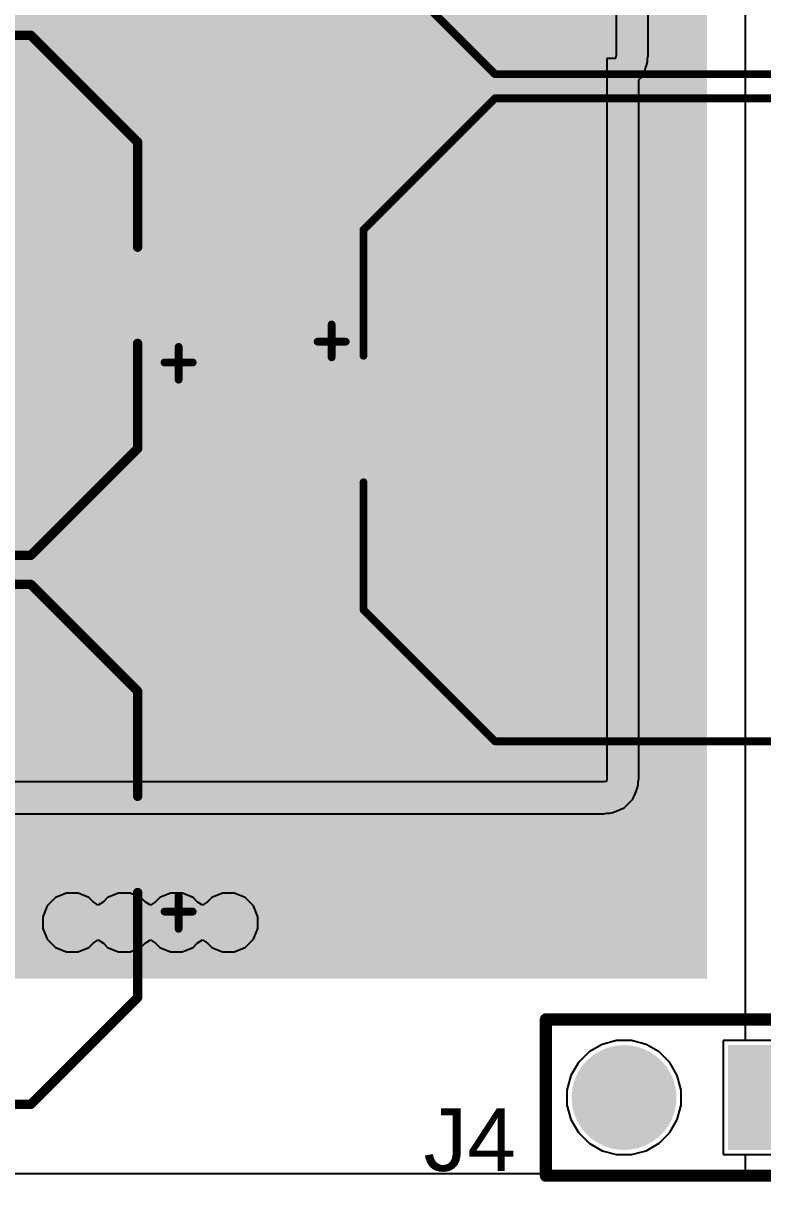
# Model space of a CAD drawing. Header units: millimetres. Extents: x 0 to 214, y 0 to 214.
# Drawn here: x 3.659 to 4.133, y 0.005 to 0.747 of the extents above; entities that cross this region are included whole.
import ezdxf

# ---------------------------------------------------------------- set-up
doc = ezdxf.new("R2010")
doc.units = ezdxf.units.MM
doc.header["$MEASUREMENT"] = 0
for name, color, linetype in [('BottomLayer', 5, 'Continuous'), ('BottomSolder', 6, 'Continuous'), ('MultiLayer', 9, 'Continuous'), ('PadHoleLayer', 156, 'Continuous'), ('TopLayer', 1, 'Continuous'), ('TopOverlay', 2, 'Continuous'), ('TopPaste', 8, 'Continuous'), ('TopSolder', 216, 'Continuous'), ('ViaHoleLayer', 16, 'Continuous')]:
    doc.layers.add(name, color=color, linetype=linetype)
doc.styles.add('Arial', font='', dxfattribs={"height": 0.2})
doc.styles.get('Arial').set_extended_font_data('Arial')

# ---------------------------------------------------------------- blocks, each defined once
blk = doc.blocks.new('50SVPF68M_3')
at = {"layer": 'TopLayer'}
for points in [[(-0.26575, 0.03248), (-0.08858, 0.03248), (-0.08858, -0.03248), (-0.26575, -0.03248)], [(0.08858, 0.03248), (0.26575, 0.03248), (0.26575, -0.03248), (0.08858, -0.03248)]]:
    blk.add_hatch(color=1, dxfattribs=at).paths.add_polyline_path(points)
at = {"layer": 'TopPaste'}
for points in [[(-0.26575, 0.03248), (-0.08858, 0.03248), (-0.08858, -0.03248), (-0.26575, -0.03248)], [(0.08858, 0.03248), (0.26575, 0.03248), (0.26575, -0.03248), (0.08858, -0.03248)]]:
    blk.add_hatch(color=8, dxfattribs=at).paths.add_polyline_path(points)
at = {"layer": 'TopSolder'}
for points in [[(-0.26775, 0.03448), (-0.08658, 0.03448), (-0.08658, -0.03448), (-0.26775, -0.03448)], [(0.08658, 0.03448), (0.26775, 0.03448), (0.26775, -0.03448), (0.08658, -0.03448)]]:
    blk.add_hatch(color=216, dxfattribs=at).paths.add_polyline_path(points)
at = {"layer": 'TopOverlay', "const_width": 0.005}
for points in [[(-0.20576, 0.12165), (-0.12165, 0.20576)], [(-0.12165, 0.20576), (0.20576, 0.20576)], [(0.20576, 0.03356), (0.20576, 0.20576)], [(-0.20576, 0.041), (-0.20576, 0.12165)], [(-0.22617, 0.04), (-0.22617, 0.061)], [(-0.23517, 0.05), (-0.21716, 0.05)], [(0.20576, -0.20576), (0.20576, -0.03356)], [(-0.20576, -0.12165), (-0.20576, -0.04)], [(-0.20576, -0.12165), (-0.12165, -0.20576)], [(-0.12165, -0.20576), (0.20576, -0.20576)]]:
    blk.add_lwpolyline(points, dxfattribs=at)
at = {"layer": 'TopOverlay', "const_width": 0.0025}
for points in [[(-0.1229, 0.20576, 1), (-0.1204, 0.20576, 1)], [(-0.1229, 0.20576, 1), (-0.1204, 0.20576, 1)], [(0.20451, 0.20576, 1), (0.20701, 0.20576, 1)], [(0.20451, 0.20576, 1), (0.20701, 0.20576, 1)], [(-0.20701, 0.12165, 1), (-0.20451, 0.12165, 1)], [(-0.20701, 0.12165, 1), (-0.20451, 0.12165, 1)], [(-0.22742, 0.061, 1), (-0.22492, 0.061, 1)], [(-0.23641, 0.05, 1), (-0.23392, 0.05, 1)], [(-0.21841, 0.05, 1), (-0.21591, 0.05, 1)], [(-0.22742, 0.04, 1), (-0.22492, 0.04, 1)], [(-0.20701, 0.041, 1), (-0.20451, 0.041, 1)], [(0.20451, 0.03356, 1), (0.20701, 0.03356, 1)], [(0.20451, -0.03356, 1), (0.20701, -0.03356, 1)], [(-0.20701, -0.04, 1), (-0.20451, -0.04, 1)], [(-0.20701, -0.12165, 1), (-0.20451, -0.12165, 1)], [(-0.20701, -0.12165, 1), (-0.20451, -0.12165, 1)], [(-0.1229, -0.20576, 1), (-0.1204, -0.20576, 1)], [(-0.1229, -0.20576, 1), (-0.1204, -0.20576, 1)], [(0.20451, -0.20576, 1), (0.20701, -0.20576, 1)], [(0.20451, -0.20576, 1), (0.20701, -0.20576, 1)]]:
    blk.add_lwpolyline(points, format="xyb", close=True, dxfattribs=at)
blk = doc.blocks.new('50SVPF68M_4')
at = {"layer": 'TopLayer'}
for points in [[(-0.26575, 0.03248), (-0.08858, 0.03248), (-0.08858, -0.03248), (-0.26575, -0.03248)], [(0.08858, 0.03248), (0.26575, 0.03248), (0.26575, -0.03248), (0.08858, -0.03248)]]:
    blk.add_hatch(color=1, dxfattribs=at).paths.add_polyline_path(points)
at = {"layer": 'TopPaste'}
for points in [[(-0.26575, 0.03248), (-0.08858, 0.03248), (-0.08858, -0.03248), (-0.26575, -0.03248)], [(0.08858, 0.03248), (0.26575, 0.03248), (0.26575, -0.03248), (0.08858, -0.03248)]]:
    blk.add_hatch(color=8, dxfattribs=at).paths.add_polyline_path(points)
at = {"layer": 'TopSolder'}
for points in [[(-0.26775, 0.03448), (-0.08658, 0.03448), (-0.08658, -0.03448), (-0.26775, -0.03448)], [(0.08658, 0.03448), (0.26775, 0.03448), (0.26775, -0.03448), (0.08658, -0.03448)]]:
    blk.add_hatch(color=216, dxfattribs=at).paths.add_polyline_path(points)
at = {"layer": 'TopOverlay', "const_width": 0.005}
for points in [[(-0.20576, 0.12165), (-0.12165, 0.20576)], [(-0.12165, 0.20576), (0.20576, 0.20576)], [(0.20576, 0.03356), (0.20576, 0.20576)], [(-0.20576, 0.041), (-0.20576, 0.12165)], [(-0.22617, 0.04), (-0.22617, 0.061)], [(-0.23517, 0.05), (-0.21716, 0.05)], [(0.20576, -0.20576), (0.20576, -0.03356)], [(-0.20576, -0.12165), (-0.20576, -0.04)], [(-0.20576, -0.12165), (-0.12165, -0.20576)], [(-0.12165, -0.20576), (0.20576, -0.20576)]]:
    blk.add_lwpolyline(points, dxfattribs=at)
at = {"layer": 'TopOverlay', "const_width": 0.0025}
for points in [[(-0.1229, 0.20576, 1), (-0.1204, 0.20576, 1)], [(-0.1229, 0.20576, 1), (-0.1204, 0.20576, 1)], [(0.20451, 0.20576, 1), (0.20701, 0.20576, 1)], [(0.20451, 0.20576, 1), (0.20701, 0.20576, 1)], [(-0.20701, 0.12165, 1), (-0.20451, 0.12165, 1)], [(-0.20701, 0.12165, 1), (-0.20451, 0.12165, 1)], [(-0.22742, 0.061, 1), (-0.22492, 0.061, 1)], [(-0.23641, 0.05, 1), (-0.23392, 0.05, 1)], [(-0.21841, 0.05, 1), (-0.21591, 0.05, 1)], [(-0.22742, 0.04, 1), (-0.22492, 0.04, 1)], [(-0.20701, 0.041, 1), (-0.20451, 0.041, 1)], [(0.20451, 0.03356, 1), (0.20701, 0.03356, 1)], [(0.20451, -0.03356, 1), (0.20701, -0.03356, 1)], [(-0.20701, -0.04, 1), (-0.20451, -0.04, 1)], [(-0.20701, -0.12165, 1), (-0.20451, -0.12165, 1)], [(-0.20701, -0.12165, 1), (-0.20451, -0.12165, 1)], [(-0.1229, -0.20576, 1), (-0.1204, -0.20576, 1)], [(-0.1229, -0.20576, 1), (-0.1204, -0.20576, 1)], [(0.20451, -0.20576, 1), (0.20701, -0.20576, 1)], [(0.20451, -0.20576, 1), (0.20701, -0.20576, 1)]]:
    blk.add_lwpolyline(points, format="xyb", close=True, dxfattribs=at)
blk = doc.blocks.new('50SVPF18M_83')
at = {"layer": 'TopLayer'}
for points in [[(-0.211307, 0.027559), (-0.045953, 0.027559), (-0.045953, -0.027559), (-0.211307, -0.027559)], [(0.045953, 0.027559), (0.211307, 0.027559), (0.211307, -0.027559), (0.045953, -0.027559)]]:
    blk.add_hatch(color=1, dxfattribs=at).paths.add_polyline_path(points)
at = {"layer": 'TopPaste'}
for points in [[(-0.211307, 0.027559), (-0.045953, 0.027559), (-0.045953, -0.027559), (-0.211307, -0.027559)], [(0.045953, 0.027559), (0.211307, 0.027559), (0.211307, -0.027559), (0.045953, -0.027559)]]:
    blk.add_hatch(color=8, dxfattribs=at).paths.add_polyline_path(points)
at = {"layer": 'TopSolder'}
for points in [[(-0.213307, 0.029559), (-0.043953, 0.029559), (-0.043953, -0.029559), (-0.213307, -0.029559)], [(0.043953, 0.029559), (0.213307, 0.029559), (0.213307, -0.029559), (0.043953, -0.029559)]]:
    blk.add_hatch(color=216, dxfattribs=at).paths.add_polyline_path(points)
at = {"layer": 'TopOverlay'}
for points, const_width in [([(-0.097046, 0.166387), (-0.165403, 0.09803)], 0.006), ([(0.165403, 0.166387), (-0.097046, 0.166387)], 0.006), ([(0.165403, 0.166387), (0.165403, 0.030803)], 0.006), ([(-0.165403, 0.09803), (-0.165403, 0.030803)], 0.006), ([(-0.19163, 0.054), (-0.19163, 0.033)], 0.005), ([(-0.18263, 0.043), (-0.20063, 0.043)], 0.005), ([(-0.165403, -0.030803), (-0.165403, -0.09803)], 0.006), ([(0.165403, -0.030803), (0.165403, -0.166387)], 0.006), ([(-0.097046, -0.166387), (-0.165403, -0.09803)], 0.006), ([(0.165403, -0.166387), (-0.097046, -0.166387)], 0.006)]:
    blk.add_lwpolyline(points, dxfattribs=dict(at, const_width=const_width))
for points, const_width in [([(-0.098546, 0.166387, 1), (-0.095546, 0.166387, 1)], 0.003), ([(-0.098546, 0.166387, 1), (-0.095546, 0.166387, 1)], 0.003), ([(0.163903, 0.166387, 1), (0.166903, 0.166387, 1)], 0.003), ([(0.163903, 0.166387, 1), (0.166903, 0.166387, 1)], 0.003), ([(-0.166903, 0.09803, 1), (-0.163903, 0.09803, 1)], 0.003), ([(-0.166903, 0.09803, 1), (-0.163903, 0.09803, 1)], 0.003), ([(-0.19288, 0.054, 1), (-0.19038, 0.054, 1)], 0.0025), ([(-0.20188, 0.043, 1), (-0.19938, 0.043, 1)], 0.0025), ([(-0.18388, 0.043, 1), (-0.18138, 0.043, 1)], 0.0025), ([(-0.19288, 0.033, 1), (-0.19038, 0.033, 1)], 0.0025), ([(-0.166903, 0.030803, 1), (-0.163903, 0.030803, 1)], 0.003), ([(0.163903, 0.030803, 1), (0.166903, 0.030803, 1)], 0.003), ([(-0.166903, -0.030803, 1), (-0.163903, -0.030803, 1)], 0.003), ([(0.163903, -0.030803, 1), (0.166903, -0.030803, 1)], 0.003), ([(-0.166903, -0.09803, 1), (-0.163903, -0.09803, 1)], 0.003), ([(-0.166903, -0.09803, 1), (-0.163903, -0.09803, 1)], 0.003), ([(-0.098546, -0.166387, 1), (-0.095546, -0.166387, 1)], 0.003), ([(-0.098546, -0.166387, 1), (-0.095546, -0.166387, 1)], 0.003), ([(0.163903, -0.166387, 1), (0.166903, -0.166387, 1)], 0.003), ([(0.163903, -0.166387, 1), (0.166903, -0.166387, 1)], 0.003)]:
    blk.add_lwpolyline(points, format="xyb", close=True, dxfattribs=dict(at, const_width=const_width))
blk = doc.blocks.new('50SVPF18M_85')
at = {"layer": 'TopLayer'}
for points in [[(-0.211307, 0.027559), (-0.045953, 0.027559), (-0.045953, -0.027559), (-0.211307, -0.027559)], [(0.045953, 0.027559), (0.211307, 0.027559), (0.211307, -0.027559), (0.045953, -0.027559)]]:
    blk.add_hatch(color=1, dxfattribs=at).paths.add_polyline_path(points)
at = {"layer": 'TopPaste'}
for points in [[(-0.211307, 0.027559), (-0.045953, 0.027559), (-0.045953, -0.027559), (-0.211307, -0.027559)], [(0.045953, 0.027559), (0.211307, 0.027559), (0.211307, -0.027559), (0.045953, -0.027559)]]:
    blk.add_hatch(color=8, dxfattribs=at).paths.add_polyline_path(points)
at = {"layer": 'TopSolder'}
for points in [[(-0.213307, 0.029559), (-0.043953, 0.029559), (-0.043953, -0.029559), (-0.213307, -0.029559)], [(0.043953, 0.029559), (0.213307, 0.029559), (0.213307, -0.029559), (0.043953, -0.029559)]]:
    blk.add_hatch(color=216, dxfattribs=at).paths.add_polyline_path(points)
at = {"layer": 'TopOverlay'}
for points, const_width in [([(-0.097046, 0.166387), (-0.165403, 0.09803)], 0.006), ([(0.165403, 0.166387), (-0.097046, 0.166387)], 0.006), ([(0.165403, 0.166387), (0.165403, 0.030803)], 0.006), ([(-0.165403, 0.09803), (-0.165403, 0.030803)], 0.006), ([(-0.19163, 0.054), (-0.19163, 0.033)], 0.005), ([(-0.18263, 0.043), (-0.20063, 0.043)], 0.005), ([(-0.165403, -0.030803), (-0.165403, -0.09803)], 0.006), ([(0.165403, -0.030803), (0.165403, -0.166387)], 0.006), ([(-0.097046, -0.166387), (-0.165403, -0.09803)], 0.006), ([(0.165403, -0.166387), (-0.097046, -0.166387)], 0.006)]:
    blk.add_lwpolyline(points, dxfattribs=dict(at, const_width=const_width))
for points, const_width in [([(-0.098546, 0.166387, 1), (-0.095546, 0.166387, 1)], 0.003), ([(-0.098546, 0.166387, 1), (-0.095546, 0.166387, 1)], 0.003), ([(0.163903, 0.166387, 1), (0.166903, 0.166387, 1)], 0.003), ([(0.163903, 0.166387, 1), (0.166903, 0.166387, 1)], 0.003), ([(-0.166903, 0.09803, 1), (-0.163903, 0.09803, 1)], 0.003), ([(-0.166903, 0.09803, 1), (-0.163903, 0.09803, 1)], 0.003), ([(-0.19288, 0.054, 1), (-0.19038, 0.054, 1)], 0.0025), ([(-0.20188, 0.043, 1), (-0.19938, 0.043, 1)], 0.0025), ([(-0.18388, 0.043, 1), (-0.18138, 0.043, 1)], 0.0025), ([(-0.19288, 0.033, 1), (-0.19038, 0.033, 1)], 0.0025), ([(-0.166903, 0.030803, 1), (-0.163903, 0.030803, 1)], 0.003), ([(0.163903, 0.030803, 1), (0.166903, 0.030803, 1)], 0.003), ([(-0.166903, -0.030803, 1), (-0.163903, -0.030803, 1)], 0.003), ([(0.163903, -0.030803, 1), (0.166903, -0.030803, 1)], 0.003), ([(-0.166903, -0.09803, 1), (-0.163903, -0.09803, 1)], 0.003), ([(-0.166903, -0.09803, 1), (-0.163903, -0.09803, 1)], 0.003), ([(-0.098546, -0.166387, 1), (-0.095546, -0.166387, 1)], 0.003), ([(-0.098546, -0.166387, 1), (-0.095546, -0.166387, 1)], 0.003), ([(0.163903, -0.166387, 1), (0.166903, -0.166387, 1)], 0.003), ([(0.163903, -0.166387, 1), (0.166903, -0.166387, 1)], 0.003)]:
    blk.add_lwpolyline(points, format="xyb", close=True, dxfattribs=dict(at, const_width=const_width))
blk = doc.blocks.new('HDR1X2__183')
at = {"layer": 'BottomLayer'}
blk.add_hatch(color=5, dxfattribs=at).paths.add_polyline_path([(-0.02953, 0.02953), (0.02953, 0.02953), (0.02953, -0.02953), (-0.02953, -0.02953)])
h = blk.add_hatch(color=5, dxfattribs=at)
edge = h.paths.add_edge_path()
edge.add_arc((0.1, 0), 0.02953, 0, 360)
at = {"layer": 'BottomSolder'}
blk.add_hatch(color=6, dxfattribs=at).paths.add_polyline_path([(-0.03353, 0.03353), (0.03353, 0.03353), (0.03353, -0.03353), (-0.03353, -0.03353)])
h = blk.add_hatch(color=6, dxfattribs=at)
edge = h.paths.add_edge_path()
edge.add_arc((0.1, 0), 0.03353, 0, 360)
at = {"layer": 'MultiLayer'}
blk.add_hatch(color=9, dxfattribs=at).paths.add_polyline_path([(-0.02953, 0.02953), (0.02953, 0.02953), (0.02953, -0.02953), (-0.02953, -0.02953)])
h = blk.add_hatch(color=9, dxfattribs=at)
edge = h.paths.add_edge_path()
edge.add_arc((0.1, 0), 0.02953, 0, 360)
at = {"layer": 'PadHoleLayer'}
h = blk.add_hatch(color=156, dxfattribs=at)
edge = h.paths.add_edge_path()
edge.add_arc((0, 0), 0.01772, 0, 360)
h = blk.add_hatch(color=156, dxfattribs=at)
edge = h.paths.add_edge_path()
edge.add_arc((0.1, 0), 0.01772, 0, 360)
at = {"layer": 'TopLayer'}
blk.add_hatch(color=1, dxfattribs=at).paths.add_polyline_path([(-0.02953, 0.02953), (0.02953, 0.02953), (0.02953, -0.02953), (-0.02953, -0.02953)])
h = blk.add_hatch(color=1, dxfattribs=at)
edge = h.paths.add_edge_path()
edge.add_arc((0.1, 0), 0.02953, 0, 360)
at = {"layer": 'TopSolder'}
blk.add_hatch(color=216, dxfattribs=at).paths.add_polyline_path([(-0.03353, 0.03353), (0.03353, 0.03353), (0.03353, -0.03353), (-0.03353, -0.03353)])
h = blk.add_hatch(color=216, dxfattribs=at)
edge = h.paths.add_edge_path()
edge.add_arc((0.1, 0), 0.03353, 0, 360)
at = {"layer": 'TopOverlay', "const_width": 0.00787}
for points in [[(0.15, 0.05), (-0.05, 0.05)], [(-0.05, 0.05), (-0.05, -0.05)], [(0.15, 0.05), (0.15, -0.05)], [(0.15, -0.05), (-0.05, -0.05)]]:
    blk.add_lwpolyline(points, dxfattribs=at)
at = {"layer": 'TopOverlay', "const_width": 0.00394}
for points in [[(-0.05197, 0.05, 1), (-0.04803, 0.05, 1)], [(-0.05197, 0.05, 1), (-0.04803, 0.05, 1)], [(0.14803, 0.05, 1), (0.15197, 0.05, 1)], [(0.14803, 0.05, 1), (0.15197, 0.05, 1)], [(-0.05197, -0.05, 1), (-0.04803, -0.05, 1)], [(-0.05197, -0.05, 1), (-0.04803, -0.05, 1)], [(0.14803, -0.05, 1), (0.15197, -0.05, 1)], [(0.14803, -0.05, 1), (0.15197, -0.05, 1)]]:
    blk.add_lwpolyline(points, format="xyb", close=True, dxfattribs=at)

msp = doc.modelspace()

# ---------------------------------------------------------------- hatches: boundary and pattern name
at = {"layer": 'BottomLayer'}
h = msp.add_hatch(color=5, dxfattribs=at)
edge = h.paths.add_edge_path()
edge.add_arc((3.67607, 0.62244), 0.01181, 0, 360)
h = msp.add_hatch(color=5, dxfattribs=at)
edge = h.paths.add_edge_path()
edge.add_arc((3.7094, 0.62244), 0.01181, 0, 360)
h = msp.add_hatch(color=5, dxfattribs=at)
edge = h.paths.add_edge_path()
edge.add_arc((3.74273, 0.62244), 0.01181, 0, 360)
h = msp.add_hatch(color=5, dxfattribs=at)
edge = h.paths.add_edge_path()
edge.add_arc((3.77607, 0.62244), 0.01181, 0, 360)
h = msp.add_hatch(color=5, dxfattribs=at)
edge = h.paths.add_edge_path()
edge.add_arc((3.81933, 0.54577), 0.01181, 0, 360)
h = msp.add_hatch(color=5, dxfattribs=at)
edge = h.paths.add_edge_path()
edge.add_arc((3.85267, 0.54577), 0.01181, 0, 360)
h = msp.add_hatch(color=5, dxfattribs=at)
edge = h.paths.add_edge_path()
edge.add_arc((3.886, 0.54577), 0.01181, 0, 360)
h = msp.add_hatch(color=5, dxfattribs=at)
edge = h.paths.add_edge_path()
edge.add_arc((3.91933, 0.54577), 0.01181, 0, 360)
h = msp.add_hatch(color=5, dxfattribs=at)
edge = h.paths.add_edge_path()
edge.add_arc((3.95267, 0.54577), 0.01181, 0, 360)
h = msp.add_hatch(color=5, dxfattribs=at)
edge = h.paths.add_edge_path()
edge.add_arc((3.986, 0.54577), 0.01181, 0, 360)
h = msp.add_hatch(color=5, dxfattribs=at)
edge = h.paths.add_edge_path()
edge.add_arc((3.67607, 0.52244), 0.01181, 0, 360)
h = msp.add_hatch(color=5, dxfattribs=at)
edge = h.paths.add_edge_path()
edge.add_arc((3.7094, 0.52244), 0.01181, 0, 360)
h = msp.add_hatch(color=5, dxfattribs=at)
edge = h.paths.add_edge_path()
edge.add_arc((3.74273, 0.52244), 0.01181, 0, 360)
h = msp.add_hatch(color=5, dxfattribs=at)
edge = h.paths.add_edge_path()
edge.add_arc((3.77607, 0.52244), 0.01181, 0, 360)
h = msp.add_hatch(color=5, dxfattribs=at)
edge = h.paths.add_edge_path()
edge.add_arc((3.81933, 0.44577), 0.01181, 0, 360)
h = msp.add_hatch(color=5, dxfattribs=at)
edge = h.paths.add_edge_path()
edge.add_arc((3.85267, 0.44577), 0.01181, 0, 360)
h = msp.add_hatch(color=5, dxfattribs=at)
edge = h.paths.add_edge_path()
edge.add_arc((3.886, 0.44577), 0.01181, 0, 360)
h = msp.add_hatch(color=5, dxfattribs=at)
edge = h.paths.add_edge_path()
edge.add_arc((3.91933, 0.44577), 0.01181, 0, 360)
h = msp.add_hatch(color=5, dxfattribs=at)
edge = h.paths.add_edge_path()
edge.add_arc((3.95267, 0.44577), 0.01181, 0, 360)
h = msp.add_hatch(color=5, dxfattribs=at)
edge = h.paths.add_edge_path()
edge.add_arc((3.986, 0.44577), 0.01181, 0, 360)
h = msp.add_hatch(color=5, dxfattribs=at)
edge = h.paths.add_edge_path()
edge.add_arc((3.6908, 0.271), 0.01181, 0, 360)
h = msp.add_hatch(color=5, dxfattribs=at)
edge = h.paths.add_edge_path()
edge.add_arc((3.72413, 0.271), 0.01181, 0, 360)
h = msp.add_hatch(color=5, dxfattribs=at)
edge = h.paths.add_edge_path()
edge.add_arc((3.75746, 0.271), 0.01181, 0, 360)
h = msp.add_hatch(color=5, dxfattribs=at)
edge = h.paths.add_edge_path()
edge.add_arc((3.7908, 0.271), 0.01181, 0, 360)
h = msp.add_hatch(color=5, dxfattribs=at)
edge = h.paths.add_edge_path()
edge.add_arc((3.6908, 0.171), 0.01181, 0, 360)
h = msp.add_hatch(color=5, dxfattribs=at)
edge = h.paths.add_edge_path()
edge.add_arc((3.72413, 0.171), 0.01181, 0, 360)
h = msp.add_hatch(color=5, dxfattribs=at)
edge = h.paths.add_edge_path()
edge.add_arc((3.75746, 0.171), 0.01181, 0, 360)
h = msp.add_hatch(color=5, dxfattribs=at)
edge = h.paths.add_edge_path()
edge.add_arc((3.7908, 0.171), 0.01181, 0, 360)
at = {"layer": 'BottomSolder'}
msp.add_hatch(color=6, dxfattribs=at).paths.add_polyline_path([(4.097, 0.144), (4.097, 1.855), (3.18, 1.855), (3.18, 0.144)])
h = msp.add_hatch(color=6, dxfattribs=at)
edge = h.paths.add_edge_path()
edge.add_arc((3.67607, 0.62244), 0.01581, 0, 360)
h = msp.add_hatch(color=6, dxfattribs=at)
edge = h.paths.add_edge_path()
edge.add_arc((3.7094, 0.62244), 0.01581, 0, 360)
h = msp.add_hatch(color=6, dxfattribs=at)
edge = h.paths.add_edge_path()
edge.add_arc((3.74273, 0.62244), 0.01581, 0, 360)
h = msp.add_hatch(color=6, dxfattribs=at)
edge = h.paths.add_edge_path()
edge.add_arc((3.77607, 0.62244), 0.01581, 0, 360)
h = msp.add_hatch(color=6, dxfattribs=at)
edge = h.paths.add_edge_path()
edge.add_arc((3.81933, 0.54577), 0.01581, 0, 360)
h = msp.add_hatch(color=6, dxfattribs=at)
edge = h.paths.add_edge_path()
edge.add_arc((3.85267, 0.54577), 0.01581, 0, 360)
h = msp.add_hatch(color=6, dxfattribs=at)
edge = h.paths.add_edge_path()
edge.add_arc((3.886, 0.54577), 0.01581, 0, 360)
h = msp.add_hatch(color=6, dxfattribs=at)
edge = h.paths.add_edge_path()
edge.add_arc((3.91933, 0.54577), 0.01581, 0, 360)
h = msp.add_hatch(color=6, dxfattribs=at)
edge = h.paths.add_edge_path()
edge.add_arc((3.95267, 0.54577), 0.01581, 0, 360)
h = msp.add_hatch(color=6, dxfattribs=at)
edge = h.paths.add_edge_path()
edge.add_arc((3.986, 0.54577), 0.01581, 0, 360)
h = msp.add_hatch(color=6, dxfattribs=at)
edge = h.paths.add_edge_path()
edge.add_arc((3.67607, 0.52244), 0.01581, 0, 360)
h = msp.add_hatch(color=6, dxfattribs=at)
edge = h.paths.add_edge_path()
edge.add_arc((3.7094, 0.52244), 0.01581, 0, 360)
h = msp.add_hatch(color=6, dxfattribs=at)
edge = h.paths.add_edge_path()
edge.add_arc((3.74273, 0.52244), 0.01581, 0, 360)
h = msp.add_hatch(color=6, dxfattribs=at)
edge = h.paths.add_edge_path()
edge.add_arc((3.77607, 0.52244), 0.01581, 0, 360)
h = msp.add_hatch(color=6, dxfattribs=at)
edge = h.paths.add_edge_path()
edge.add_arc((3.81933, 0.44577), 0.01581, 0, 360)
h = msp.add_hatch(color=6, dxfattribs=at)
edge = h.paths.add_edge_path()
edge.add_arc((3.85267, 0.44577), 0.01581, 0, 360)
h = msp.add_hatch(color=6, dxfattribs=at)
edge = h.paths.add_edge_path()
edge.add_arc((3.886, 0.44577), 0.01581, 0, 360)
h = msp.add_hatch(color=6, dxfattribs=at)
edge = h.paths.add_edge_path()
edge.add_arc((3.91933, 0.44577), 0.01581, 0, 360)
h = msp.add_hatch(color=6, dxfattribs=at)
edge = h.paths.add_edge_path()
edge.add_arc((3.95267, 0.44577), 0.01581, 0, 360)
h = msp.add_hatch(color=6, dxfattribs=at)
edge = h.paths.add_edge_path()
edge.add_arc((3.986, 0.44577), 0.01581, 0, 360)
h = msp.add_hatch(color=6, dxfattribs=at)
edge = h.paths.add_edge_path()
edge.add_arc((3.6908, 0.271), 0.01581, 0, 360)
h = msp.add_hatch(color=6, dxfattribs=at)
edge = h.paths.add_edge_path()
edge.add_arc((3.72413, 0.271), 0.01581, 0, 360)
h = msp.add_hatch(color=6, dxfattribs=at)
edge = h.paths.add_edge_path()
edge.add_arc((3.75746, 0.271), 0.01581, 0, 360)
h = msp.add_hatch(color=6, dxfattribs=at)
edge = h.paths.add_edge_path()
edge.add_arc((3.7908, 0.271), 0.01581, 0, 360)
h = msp.add_hatch(color=6, dxfattribs=at)
edge = h.paths.add_edge_path()
edge.add_arc((3.6908, 0.171), 0.01581, 0, 360)
h = msp.add_hatch(color=6, dxfattribs=at)
edge = h.paths.add_edge_path()
edge.add_arc((3.72413, 0.171), 0.01581, 0, 360)
h = msp.add_hatch(color=6, dxfattribs=at)
edge = h.paths.add_edge_path()
edge.add_arc((3.75746, 0.171), 0.01581, 0, 360)
h = msp.add_hatch(color=6, dxfattribs=at)
edge = h.paths.add_edge_path()
edge.add_arc((3.7908, 0.171), 0.01581, 0, 360)
at = {"layer": 'TopLayer'}
h = msp.add_hatch(color=1, dxfattribs=at)
edge = h.paths.add_edge_path()
edge.add_arc((3.67607, 0.62244), 0.01181, 0, 360)
h = msp.add_hatch(color=1, dxfattribs=at)
edge = h.paths.add_edge_path()
edge.add_arc((3.7094, 0.62244), 0.01181, 0, 360)
h = msp.add_hatch(color=1, dxfattribs=at)
edge = h.paths.add_edge_path()
edge.add_arc((3.74273, 0.62244), 0.01181, 0, 360)
h = msp.add_hatch(color=1, dxfattribs=at)
edge = h.paths.add_edge_path()
edge.add_arc((3.77607, 0.62244), 0.01181, 0, 360)
h = msp.add_hatch(color=1, dxfattribs=at)
edge = h.paths.add_edge_path()
edge.add_arc((3.81933, 0.54577), 0.01181, 0, 360)
h = msp.add_hatch(color=1, dxfattribs=at)
edge = h.paths.add_edge_path()
edge.add_arc((3.85267, 0.54577), 0.01181, 0, 360)
h = msp.add_hatch(color=1, dxfattribs=at)
edge = h.paths.add_edge_path()
edge.add_arc((3.886, 0.54577), 0.01181, 0, 360)
h = msp.add_hatch(color=1, dxfattribs=at)
edge = h.paths.add_edge_path()
edge.add_arc((3.91933, 0.54577), 0.01181, 0, 360)
h = msp.add_hatch(color=1, dxfattribs=at)
edge = h.paths.add_edge_path()
edge.add_arc((3.95267, 0.54577), 0.01181, 0, 360)
h = msp.add_hatch(color=1, dxfattribs=at)
edge = h.paths.add_edge_path()
edge.add_arc((3.986, 0.54577), 0.01181, 0, 360)
h = msp.add_hatch(color=1, dxfattribs=at)
edge = h.paths.add_edge_path()
edge.add_arc((3.67607, 0.52244), 0.01181, 0, 360)
h = msp.add_hatch(color=1, dxfattribs=at)
edge = h.paths.add_edge_path()
edge.add_arc((3.7094, 0.52244), 0.01181, 0, 360)
h = msp.add_hatch(color=1, dxfattribs=at)
edge = h.paths.add_edge_path()
edge.add_arc((3.74273, 0.52244), 0.01181, 0, 360)
h = msp.add_hatch(color=1, dxfattribs=at)
edge = h.paths.add_edge_path()
edge.add_arc((3.77607, 0.52244), 0.01181, 0, 360)
h = msp.add_hatch(color=1, dxfattribs=at)
edge = h.paths.add_edge_path()
edge.add_arc((3.81933, 0.44577), 0.01181, 0, 360)
h = msp.add_hatch(color=1, dxfattribs=at)
edge = h.paths.add_edge_path()
edge.add_arc((3.85267, 0.44577), 0.01181, 0, 360)
h = msp.add_hatch(color=1, dxfattribs=at)
edge = h.paths.add_edge_path()
edge.add_arc((3.886, 0.44577), 0.01181, 0, 360)
h = msp.add_hatch(color=1, dxfattribs=at)
edge = h.paths.add_edge_path()
edge.add_arc((3.91933, 0.44577), 0.01181, 0, 360)
h = msp.add_hatch(color=1, dxfattribs=at)
edge = h.paths.add_edge_path()
edge.add_arc((3.95267, 0.44577), 0.01181, 0, 360)
h = msp.add_hatch(color=1, dxfattribs=at)
edge = h.paths.add_edge_path()
edge.add_arc((3.986, 0.44577), 0.01181, 0, 360)
h = msp.add_hatch(color=1, dxfattribs=at)
edge = h.paths.add_edge_path()
edge.add_arc((3.6908, 0.271), 0.01181, 0, 360)
h = msp.add_hatch(color=1, dxfattribs=at)
edge = h.paths.add_edge_path()
edge.add_arc((3.72413, 0.271), 0.01181, 0, 360)
h = msp.add_hatch(color=1, dxfattribs=at)
edge = h.paths.add_edge_path()
edge.add_arc((3.75746, 0.271), 0.01181, 0, 360)
h = msp.add_hatch(color=1, dxfattribs=at)
edge = h.paths.add_edge_path()
edge.add_arc((3.7908, 0.271), 0.01181, 0, 360)
h = msp.add_hatch(color=1, dxfattribs=at)
edge = h.paths.add_edge_path()
edge.add_arc((3.6908, 0.171), 0.01181, 0, 360)
h = msp.add_hatch(color=1, dxfattribs=at)
edge = h.paths.add_edge_path()
edge.add_arc((3.72413, 0.171), 0.01181, 0, 360)
h = msp.add_hatch(color=1, dxfattribs=at)
edge = h.paths.add_edge_path()
edge.add_arc((3.75746, 0.171), 0.01181, 0, 360)
h = msp.add_hatch(color=1, dxfattribs=at)
edge = h.paths.add_edge_path()
edge.add_arc((3.7908, 0.171), 0.01181, 0, 360)
at = {"layer": 'TopSolder'}
msp.add_hatch(color=216, dxfattribs=at).paths.add_polyline_path([(4.097, 0.135), (4.097, 1.855), (3.18, 1.855), (3.18, 0.135)])
h = msp.add_hatch(color=216, dxfattribs=at)
edge = h.paths.add_edge_path()
edge.add_arc((3.67607, 0.62244), 0.01581, 0, 360)
h = msp.add_hatch(color=216, dxfattribs=at)
edge = h.paths.add_edge_path()
edge.add_arc((3.7094, 0.62244), 0.01581, 0, 360)
h = msp.add_hatch(color=216, dxfattribs=at)
edge = h.paths.add_edge_path()
edge.add_arc((3.74273, 0.62244), 0.01581, 0, 360)
h = msp.add_hatch(color=216, dxfattribs=at)
edge = h.paths.add_edge_path()
edge.add_arc((3.77607, 0.62244), 0.01581, 0, 360)
h = msp.add_hatch(color=216, dxfattribs=at)
edge = h.paths.add_edge_path()
edge.add_arc((3.81933, 0.54577), 0.01581, 0, 360)
h = msp.add_hatch(color=216, dxfattribs=at)
edge = h.paths.add_edge_path()
edge.add_arc((3.85267, 0.54577), 0.01581, 0, 360)
h = msp.add_hatch(color=216, dxfattribs=at)
edge = h.paths.add_edge_path()
edge.add_arc((3.886, 0.54577), 0.01581, 0, 360)
h = msp.add_hatch(color=216, dxfattribs=at)
edge = h.paths.add_edge_path()
edge.add_arc((3.91933, 0.54577), 0.01581, 0, 360)
h = msp.add_hatch(color=216, dxfattribs=at)
edge = h.paths.add_edge_path()
edge.add_arc((3.95267, 0.54577), 0.01581, 0, 360)
h = msp.add_hatch(color=216, dxfattribs=at)
edge = h.paths.add_edge_path()
edge.add_arc((3.986, 0.54577), 0.01581, 0, 360)
h = msp.add_hatch(color=216, dxfattribs=at)
edge = h.paths.add_edge_path()
edge.add_arc((3.67607, 0.52244), 0.01581, 0, 360)
h = msp.add_hatch(color=216, dxfattribs=at)
edge = h.paths.add_edge_path()
edge.add_arc((3.7094, 0.52244), 0.01581, 0, 360)
h = msp.add_hatch(color=216, dxfattribs=at)
edge = h.paths.add_edge_path()
edge.add_arc((3.74273, 0.52244), 0.01581, 0, 360)
h = msp.add_hatch(color=216, dxfattribs=at)
edge = h.paths.add_edge_path()
edge.add_arc((3.77607, 0.52244), 0.01581, 0, 360)
h = msp.add_hatch(color=216, dxfattribs=at)
edge = h.paths.add_edge_path()
edge.add_arc((3.81933, 0.44577), 0.01581, 0, 360)
h = msp.add_hatch(color=216, dxfattribs=at)
edge = h.paths.add_edge_path()
edge.add_arc((3.85267, 0.44577), 0.01581, 0, 360)
h = msp.add_hatch(color=216, dxfattribs=at)
edge = h.paths.add_edge_path()
edge.add_arc((3.886, 0.44577), 0.01581, 0, 360)
h = msp.add_hatch(color=216, dxfattribs=at)
edge = h.paths.add_edge_path()
edge.add_arc((3.91933, 0.44577), 0.01581, 0, 360)
h = msp.add_hatch(color=216, dxfattribs=at)
edge = h.paths.add_edge_path()
edge.add_arc((3.95267, 0.44577), 0.01581, 0, 360)
h = msp.add_hatch(color=216, dxfattribs=at)
edge = h.paths.add_edge_path()
edge.add_arc((3.986, 0.44577), 0.01581, 0, 360)
h = msp.add_hatch(color=216, dxfattribs=at)
edge = h.paths.add_edge_path()
edge.add_arc((3.6908, 0.271), 0.01581, 0, 360)
h = msp.add_hatch(color=216, dxfattribs=at)
edge = h.paths.add_edge_path()
edge.add_arc((3.72413, 0.271), 0.01581, 0, 360)
h = msp.add_hatch(color=216, dxfattribs=at)
edge = h.paths.add_edge_path()
edge.add_arc((3.75746, 0.271), 0.01581, 0, 360)
h = msp.add_hatch(color=216, dxfattribs=at)
edge = h.paths.add_edge_path()
edge.add_arc((3.7908, 0.271), 0.01581, 0, 360)
h = msp.add_hatch(color=216, dxfattribs=at)
edge = h.paths.add_edge_path()
edge.add_arc((3.6908, 0.171), 0.01581, 0, 360)
h = msp.add_hatch(color=216, dxfattribs=at)
edge = h.paths.add_edge_path()
edge.add_arc((3.72413, 0.171), 0.01581, 0, 360)
h = msp.add_hatch(color=216, dxfattribs=at)
edge = h.paths.add_edge_path()
edge.add_arc((3.75746, 0.171), 0.01581, 0, 360)
h = msp.add_hatch(color=216, dxfattribs=at)
edge = h.paths.add_edge_path()
edge.add_arc((3.7908, 0.171), 0.01581, 0, 360)
at = {"layer": 'ViaHoleLayer'}
h = msp.add_hatch(color=16, dxfattribs=at)
edge = h.paths.add_edge_path()
edge.add_arc((3.67607, 0.62244), 0.00591, 0, 360)
h = msp.add_hatch(color=16, dxfattribs=at)
edge = h.paths.add_edge_path()
edge.add_arc((3.7094, 0.62244), 0.00591, 0, 360)
h = msp.add_hatch(color=16, dxfattribs=at)
edge = h.paths.add_edge_path()
edge.add_arc((3.74273, 0.62244), 0.00591, 0, 360)
h = msp.add_hatch(color=16, dxfattribs=at)
edge = h.paths.add_edge_path()
edge.add_arc((3.77607, 0.62244), 0.00591, 0, 360)
h = msp.add_hatch(color=16, dxfattribs=at)
edge = h.paths.add_edge_path()
edge.add_arc((3.81933, 0.54577), 0.00591, 0, 360)
h = msp.add_hatch(color=16, dxfattribs=at)
edge = h.paths.add_edge_path()
edge.add_arc((3.85267, 0.54577), 0.00591, 0, 360)
h = msp.add_hatch(color=16, dxfattribs=at)
edge = h.paths.add_edge_path()
edge.add_arc((3.886, 0.54577), 0.00591, 0, 360)
h = msp.add_hatch(color=16, dxfattribs=at)
edge = h.paths.add_edge_path()
edge.add_arc((3.91933, 0.54577), 0.00591, 0, 360)
h = msp.add_hatch(color=16, dxfattribs=at)
edge = h.paths.add_edge_path()
edge.add_arc((3.95267, 0.54577), 0.00591, 0, 360)
h = msp.add_hatch(color=16, dxfattribs=at)
edge = h.paths.add_edge_path()
edge.add_arc((3.986, 0.54577), 0.00591, 0, 360)
h = msp.add_hatch(color=16, dxfattribs=at)
edge = h.paths.add_edge_path()
edge.add_arc((3.67607, 0.52244), 0.00591, 0, 360)
h = msp.add_hatch(color=16, dxfattribs=at)
edge = h.paths.add_edge_path()
edge.add_arc((3.7094, 0.52244), 0.00591, 0, 360)
h = msp.add_hatch(color=16, dxfattribs=at)
edge = h.paths.add_edge_path()
edge.add_arc((3.74273, 0.52244), 0.00591, 0, 360)
h = msp.add_hatch(color=16, dxfattribs=at)
edge = h.paths.add_edge_path()
edge.add_arc((3.77607, 0.52244), 0.00591, 0, 360)
h = msp.add_hatch(color=16, dxfattribs=at)
edge = h.paths.add_edge_path()
edge.add_arc((3.81933, 0.44577), 0.00591, 0, 360)
h = msp.add_hatch(color=16, dxfattribs=at)
edge = h.paths.add_edge_path()
edge.add_arc((3.85267, 0.44577), 0.00591, 0, 360)
h = msp.add_hatch(color=16, dxfattribs=at)
edge = h.paths.add_edge_path()
edge.add_arc((3.886, 0.44577), 0.00591, 0, 360)
h = msp.add_hatch(color=16, dxfattribs=at)
edge = h.paths.add_edge_path()
edge.add_arc((3.91933, 0.44577), 0.00591, 0, 360)
h = msp.add_hatch(color=16, dxfattribs=at)
edge = h.paths.add_edge_path()
edge.add_arc((3.95267, 0.44577), 0.00591, 0, 360)
h = msp.add_hatch(color=16, dxfattribs=at)
edge = h.paths.add_edge_path()
edge.add_arc((3.986, 0.44577), 0.00591, 0, 360)
h = msp.add_hatch(color=16, dxfattribs=at)
edge = h.paths.add_edge_path()
edge.add_arc((3.6908, 0.271), 0.00591, 0, 360)
h = msp.add_hatch(color=16, dxfattribs=at)
edge = h.paths.add_edge_path()
edge.add_arc((3.72413, 0.271), 0.00591, 0, 360)
h = msp.add_hatch(color=16, dxfattribs=at)
edge = h.paths.add_edge_path()
edge.add_arc((3.75746, 0.271), 0.00591, 0, 360)
h = msp.add_hatch(color=16, dxfattribs=at)
edge = h.paths.add_edge_path()
edge.add_arc((3.7908, 0.271), 0.00591, 0, 360)
h = msp.add_hatch(color=16, dxfattribs=at)
edge = h.paths.add_edge_path()
edge.add_arc((3.6908, 0.171), 0.00591, 0, 360)
h = msp.add_hatch(color=16, dxfattribs=at)
edge = h.paths.add_edge_path()
edge.add_arc((3.72413, 0.171), 0.00591, 0, 360)
h = msp.add_hatch(color=16, dxfattribs=at)
edge = h.paths.add_edge_path()
edge.add_arc((3.75746, 0.171), 0.00591, 0, 360)
h = msp.add_hatch(color=16, dxfattribs=at)
edge = h.paths.add_edge_path()
edge.add_arc((3.7908, 0.171), 0.00591, 0, 360)

# ---------------------------------------------------------------- linework, layer by layer
at = {"layer": 'BottomLayer'}
for p, q in [((4.039, 1.10029), (4.039, 0.72601)), ((4.05939, 0.72601), (4.05939, 1.08961)), ((4.03853, 0.724), (4.033, 0.724)), ((4.033, 0.724), (4.033, 0.26301)), ((4.03863, 0.72415), (4.03853, 0.724)), ((4.039, 0.72601), (4.03863, 0.72415)), ((4.05786, 0.71832), (4.05863, 0.72017)), ((4.05863, 0.72017), (4.059, 0.72203)), ((4.05863, 0.72017), (4.05863, 0.72017)), ((4.05863, 0.72017), (4.05863, 0.72017)), ((4.059, 0.72404), (4.05939, 0.72601)), ((4.059, 0.72203), (4.059, 0.72404)), ((4.05406, 0.71125), (4.05548, 0.71267)), ((4.05548, 0.71267), (4.05558, 0.71282)), ((4.05558, 0.71282), (4.05558, 0.71282)), ((4.05558, 0.71282), (4.05559, 0.71282)), ((4.05559, 0.71282), (4.05635, 0.71468)), ((4.05635, 0.71468), (4.05737, 0.7162)), ((4.05737, 0.7162), (4.05772, 0.71798)), ((4.05772, 0.71798), (4.05778, 0.71811)), ((4.05778, 0.71811), (4.05784, 0.7182)), ((4.05784, 0.7182), (4.05786, 0.71832)), ((4.05339, 0.71025), (4.05406, 0.71125)), ((4.05339, 0.26301), (4.05339, 0.71025)), ((4.03099, 0.261), (3.59546, 0.261)), ((4.03267, 0.26133), (4.03099, 0.261)), ((4.033, 0.26301), (4.03267, 0.26133)), ((4.053, 0.26104), (4.05339, 0.26301)), ((4.053, 0.25903), (4.053, 0.26104)), ((4.04962, 0.25), (4.05167, 0.25496)), ((4.05167, 0.25496), (4.05184, 0.2552)), ((4.05184, 0.2552), (4.0519, 0.2555)), ((4.0519, 0.2555), (4.05267, 0.25735)), ((4.05267, 0.25736), (4.053, 0.25903)), ((4.05267, 0.25735), (4.05267, 0.25736)), ((4.044, 0.24438), (4.04681, 0.24719)), ((4.04681, 0.24719), (4.04962, 0.25)), ((3.59546, 0.24061), (4.03099, 0.24061)), ((4.03099, 0.24061), (4.03296, 0.241)), ((4.03296, 0.241), (4.03497, 0.241)), ((4.03497, 0.241), (4.03664, 0.24133)), ((4.03664, 0.24133), (4.03665, 0.24133)), ((4.03665, 0.24133), (4.0385, 0.2421)), ((4.0385, 0.2421), (4.0388, 0.24216)), ((4.0388, 0.24216), (4.03904, 0.24233)), ((4.03904, 0.24233), (4.044, 0.24438)), ((4.18053, 0.09553), (4.10747, 0.09553)), ((4.10747, 0.09553), (4.10747, 0.02247)), ((4.10747, 0.02247), (4.18053, 0.02247)), ((5.25483, 0.0102), (1.269, 0.0102))]:
    msp.add_line(p, q, dxfattribs=at)
at = {"layer": 'TopLayer'}
for p, q in [((4.12148, 0.99), (4.12148, 0.09553)), ((3.68014, 0.18695), (3.67485, 0.18166)), ((3.68706, 0.18981), (3.68014, 0.18695)), ((3.69454, 0.18981), (3.68706, 0.18981)), ((3.70145, 0.18695), (3.69454, 0.18981)), ((3.7042, 0.1842), (3.70145, 0.18695)), ((3.71348, 0.18695), (3.71073, 0.1842)), ((3.72039, 0.18981), (3.71348, 0.18695)), ((3.72787, 0.18981), (3.72039, 0.18981)), ((3.73479, 0.18695), (3.72787, 0.18981)), ((3.73753, 0.1842), (3.73479, 0.18695)), ((3.74681, 0.18695), (3.74406, 0.1842)), ((3.75372, 0.18981), (3.74681, 0.18695)), ((3.76121, 0.18981), (3.75372, 0.18981)), ((3.76812, 0.18695), (3.76121, 0.18981)), ((3.77087, 0.1842), (3.76812, 0.18695)), ((3.78014, 0.18695), (3.7774, 0.1842)), ((3.78706, 0.18981), (3.78014, 0.18695)), ((3.79454, 0.18981), (3.78706, 0.18981)), ((3.80145, 0.18695), (3.79454, 0.18981)), ((3.80675, 0.18166), (3.80145, 0.18695)), ((3.67485, 0.18166), (3.67199, 0.17474)), ((3.70746, 0.18212), (3.7042, 0.1842)), ((3.71073, 0.1842), (3.70746, 0.18212)), ((3.7408, 0.18212), (3.73753, 0.1842)), ((3.74406, 0.1842), (3.7408, 0.18212)), ((3.77413, 0.18212), (3.77087, 0.1842)), ((3.7774, 0.1842), (3.77413, 0.18212)), ((3.80961, 0.17474), (3.80675, 0.18166)), ((3.67199, 0.17474), (3.67199, 0.16726)), ((3.80961, 0.16726), (3.80961, 0.17474)), ((3.67199, 0.16726), (3.67485, 0.16034)), ((3.80675, 0.16034), (3.80961, 0.16726)), ((3.67485, 0.16034), (3.68014, 0.15505)), ((3.70145, 0.15505), (3.7042, 0.1578)), ((3.7042, 0.1578), (3.70746, 0.15988)), ((3.70746, 0.15988), (3.71073, 0.1578)), ((3.71073, 0.1578), (3.71348, 0.15505)), ((3.73479, 0.15505), (3.73753, 0.1578)), ((3.73753, 0.1578), (3.7408, 0.15988)), ((3.7408, 0.15988), (3.74406, 0.1578)), ((3.74406, 0.1578), (3.74681, 0.15505)), ((3.76812, 0.15505), (3.77087, 0.1578)), ((3.77087, 0.1578), (3.77413, 0.15988)), ((3.77413, 0.15988), (3.7774, 0.1578)), ((3.7774, 0.1578), (3.78014, 0.15505)), ((3.80145, 0.15505), (3.80675, 0.16034)), ((3.68014, 0.15505), (3.68706, 0.15219)), ((3.68706, 0.15219), (3.69454, 0.15219)), ((3.69454, 0.15219), (3.70145, 0.15505)), ((3.71348, 0.15505), (3.72039, 0.15219)), ((3.72039, 0.15219), (3.72787, 0.15219)), ((3.72787, 0.15219), (3.73479, 0.15505)), ((3.74681, 0.15505), (3.75372, 0.15219)), ((3.75372, 0.15219), (3.76121, 0.15219)), ((3.76121, 0.15219), (3.76812, 0.15505)), ((3.78014, 0.15505), (3.78706, 0.15219)), ((3.78706, 0.15219), (3.79454, 0.15219)), ((3.79454, 0.15219), (3.80145, 0.15505)), ((4.0299, 0.09304), (4.02157, 0.08823)), ((4.03919, 0.09553), (4.0299, 0.09304)), ((4.04881, 0.09553), (4.03919, 0.09553)), ((4.0581, 0.09304), (4.04881, 0.09553)), ((4.06643, 0.08823), (4.0581, 0.09304)), ((4.12148, 0.09553), (4.10747, 0.09553)), ((4.10747, 0.09553), (4.10747, 0.02247)), ((4.02157, 0.08823), (4.01477, 0.08143)), ((4.07323, 0.08143), (4.06643, 0.08823)), ((4.01477, 0.08143), (4.00996, 0.0731)), ((4.07804, 0.0731), (4.07323, 0.08143)), ((4.00996, 0.0731), (4.00747, 0.06381)), ((4.08053, 0.06381), (4.07804, 0.0731)), ((4.00747, 0.06381), (4.00747, 0.05419)), ((4.08053, 0.05419), (4.08053, 0.06381)), ((4.00747, 0.05419), (4.00996, 0.0449)), ((4.07804, 0.0449), (4.08053, 0.05419)), ((4.00996, 0.0449), (4.01477, 0.03657)), ((4.07323, 0.03657), (4.07804, 0.0449)), ((4.01477, 0.03657), (4.02157, 0.02977)), ((4.02157, 0.02977), (4.0299, 0.02496)), ((4.0581, 0.02496), (4.06643, 0.02977)), ((4.06643, 0.02977), (4.07323, 0.03657)), ((4.0299, 0.02496), (4.03919, 0.02247)), ((4.03919, 0.02247), (4.04881, 0.02247)), ((4.04881, 0.02247), (4.0581, 0.02496)), ((4.10747, 0.02247), (4.12148, 0.02247)), ((4.12148, 0.02247), (4.12148, 0.0102)), ((4.12148, 0.0102), (3.18, 0.0102))]:
    msp.add_line(p, q, dxfattribs=at)

# ---------------------------------------------------------------- block references
for name, p in [('50SVPF68M_4', (4.083, 0.91977)), ('50SVPF68M_3', (4.083, 0.49277))]:
    msp.add_blockref(name, p)
at = {"rotation": 180}
for name, p in [('50SVPF18M_85', (3.56727, 0.57244)), ('50SVPF18M_83', (3.56727, 0.221)), ('HDR1X2__183', (4.144, 0.059))]:
    msp.add_blockref(name, p, dxfattribs=at)

# ---------------------------------------------------------------- texts
at = {"layer": 'TopOverlay', "style": 'Arial'}
msp.add_text('J4', height=0.04, dxfattribs=at).set_placement((3.91568, 0.01201))

doc.saveas('drawing.dxf')
